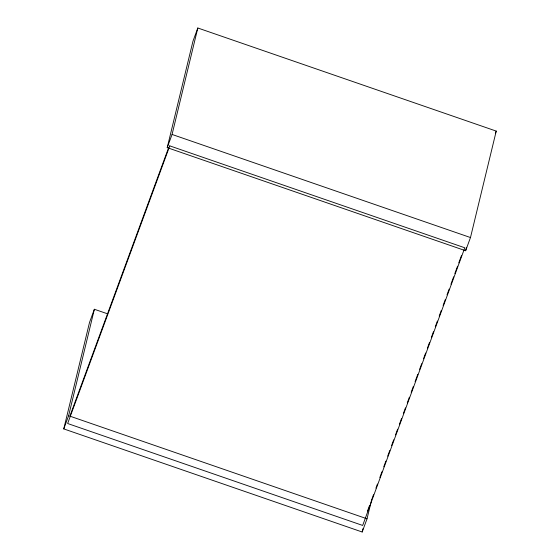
<?xml version="1.0" encoding="UTF-8"?>
<svg xmlns="http://www.w3.org/2000/svg" width="560" height="560" viewBox="0 0 560 560"><rect width="100%" height="100%" fill="white"/><g stroke="black" fill="none" stroke-linecap="round" stroke-linejoin="round"><path stroke-width="0.84" d="M371.728 499.373L367.031 518.805L362.18 532L63.763 428.904L89.516 322.455L94.374 309.26L107.597 313.831M63.763 428.904L68.621 415.709L94.374 309.26M167.216 147.644L192.969 41.195L197.82 28L496.237 131.096L470.484 237.545L465.626 250.74L167.216 147.644L172.067 134.449L197.82 28M362.18 532L362.992 528.619M465.626 250.74L466.445 247.359M70.357 414.869L168.567 147.861M495.376 133.42L496.237 131.096M367.493 511.063L369.6 505.33M372.015 498.778L373.52 494.683M375.928 488.131L377.433 484.036M379.841 477.484L381.955 471.751M383.761 466.837L385.868 461.097M387.674 456.183L389.788 450.45M391.594 445.536L393.701 439.803M395.507 434.889L397.621 429.156M399.427 424.242L401.534 418.509M403.34 413.595L405.447 407.862M407.26 402.948L409.367 397.215M411.173 392.301L413.28 386.568M415.093 381.654L417.802 374.283M419.608 369.369L421.715 363.636M423.528 358.722L425.635 352.989M427.441 348.075L429.548 342.342M431.361 337.428L433.468 331.695M435.274 326.781L437.381 321.048M439.187 316.134L441.301 310.394M443.107 305.48L445.214 299.747M447.02 294.833L449.134 289.1M450.94 284.186L453.649 276.815M454.853 273.539L457.569 266.168M458.773 262.892L461.482 255.521M172.067 134.449L470.484 237.545M68.621 415.709L367.031 518.805M169.771 145.866L67.648 423.514L362.677 525.441L464.8 247.786L169.771 145.866"/></g></svg>
